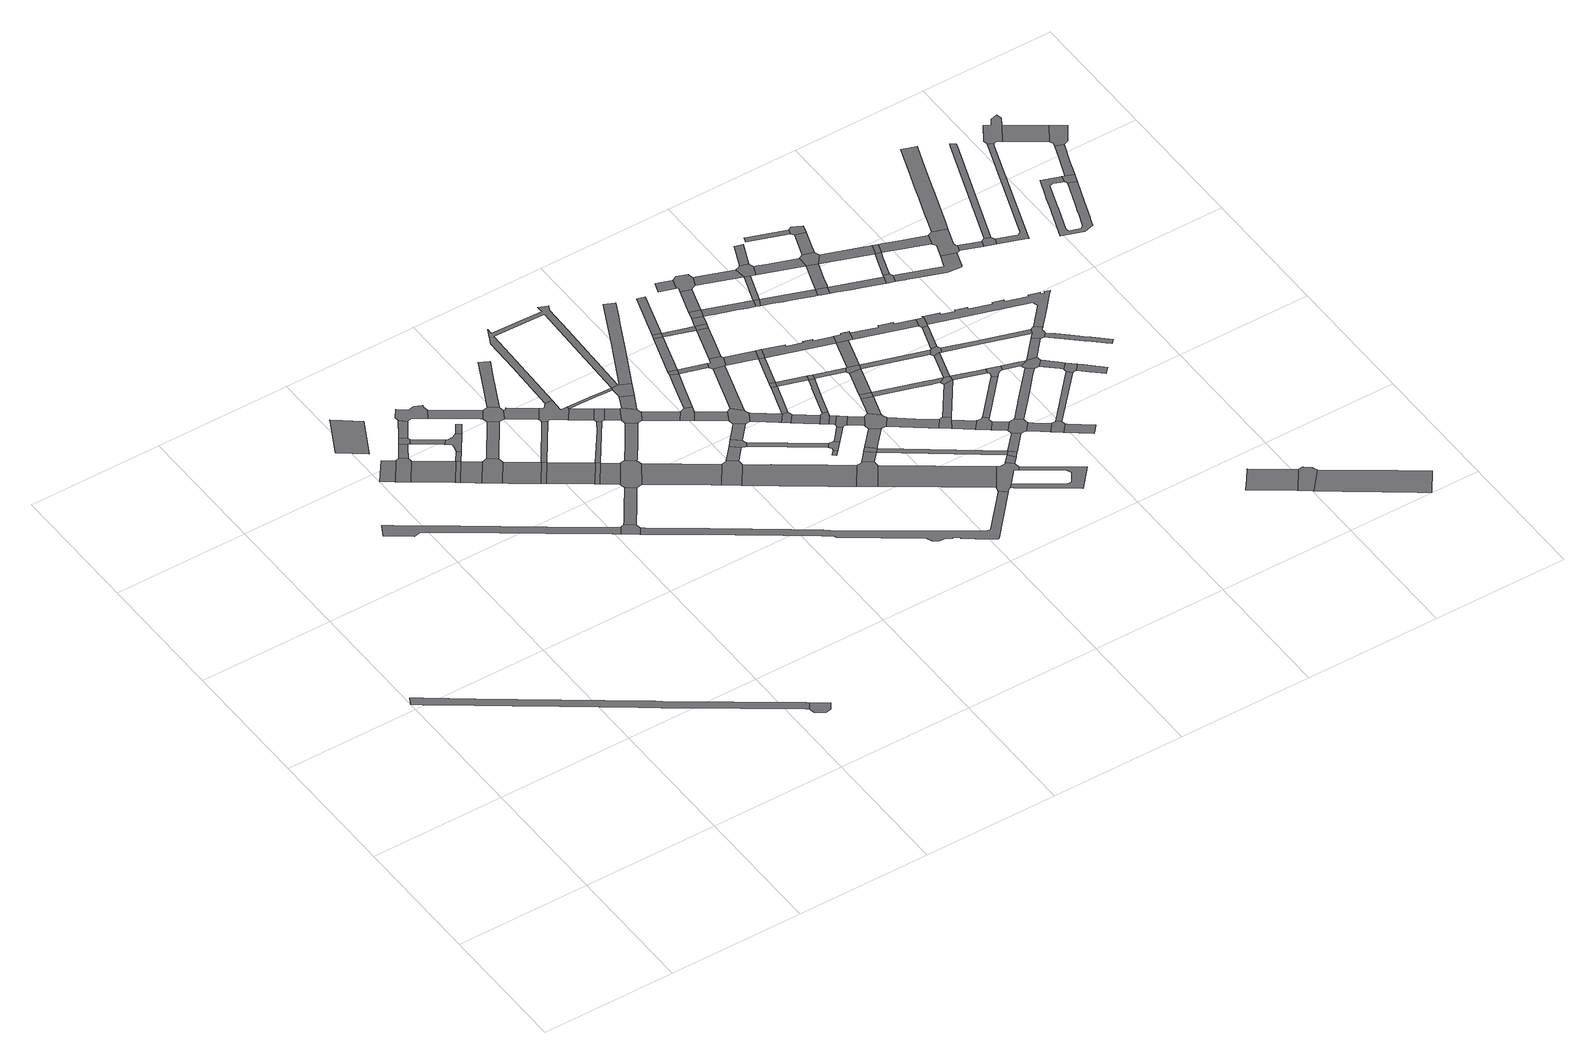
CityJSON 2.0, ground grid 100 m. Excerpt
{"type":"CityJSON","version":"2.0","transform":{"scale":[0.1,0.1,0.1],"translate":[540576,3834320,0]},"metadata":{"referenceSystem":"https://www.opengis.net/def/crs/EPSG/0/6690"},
"CityObjects":{
"road1":{"type":"Road","attributes":{"RoadStructureAttribute.sectionType":"1"},"geometry":[{"type":"MultiSurface","lod":"1","boundaries":[[[0,1,2,3,4,5,6,7,8,9,10,11,12,13,14,15,16,17,18,19,20,21,22,23,24,25,26,27]]]}]},
"road2":{"type":"Road","attributes":{"RoadStructureAttribute.sectionType":"1"},"geometry":[{"type":"MultiSurface","lod":"1","boundaries":[[[28,29,30,31]]]}]},
"road3":{"type":"Road","attributes":{"RoadStructureAttribute.sectionType":"1"},"geometry":[{"type":"MultiSurface","lod":"1","boundaries":[[[32,33,34,35,36,37,38,39,40,41,42,43,44,45,46,47,48]]]}]},
"road4":{"type":"Road","geometry":[{"type":"MultiSurface","lod":"1","boundaries":[[[49,31,30,50,51,52]]]}]},
"road5":{"type":"Road","geometry":[{"type":"MultiSurface","lod":"1","boundaries":[[[27,26,53,54,55,56,57]]]}]},
"road6":{"type":"Road","attributes":{"RoadStructureAttribute.sectionType":"1"},"geometry":[{"type":"MultiSurface","lod":"1","boundaries":[[[58,59,60,61,62,63,64]]]}]},
"road7":{"type":"Road","attributes":{"RoadStructureAttribute.sectionType":"1"},"geometry":[{"type":"MultiSurface","lod":"1","boundaries":[[[65,51,50,66,67,68]]]}]},
"road8":{"type":"Road","attributes":{"RoadStructureAttribute.sectionType":"1"},"geometry":[{"type":"MultiSurface","lod":"1","boundaries":[[[69,70,49,52,71,72]]]}]},
"road9":{"type":"Road","geometry":[{"type":"MultiSurface","lod":"1","boundaries":[[[73,69,72,74,75,76]]]}]},
"road10":{"type":"Road","geometry":[{"type":"MultiSurface","lod":"1","boundaries":[[[68,67,77,78]]]}]},
"road11":{"type":"Road","attributes":{"RoadStructureAttribute.sectionType":"1"},"geometry":[{"type":"MultiSurface","lod":"1","boundaries":[[[79,78,77,80,81,82]]]}]},
"road12":{"type":"Road","attributes":{"RoadStructureAttribute.sectionType":"1"},"geometry":[{"type":"MultiSurface","lod":"1","boundaries":[[[83,84,73,76,85,86]]]}]},
"road13":{"type":"Road","attributes":{"RoadStructureAttribute.sectionType":"1"},"geometry":[{"type":"MultiSurface","lod":"1","boundaries":[[[75,74,87,88]]]}]},
"road14":{"type":"Road","attributes":{"RoadStructureAttribute.sectionType":"1"},"geometry":[{"type":"MultiSurface","lod":"1","boundaries":[[[89,68,78,90]]]}]},
"road15":{"type":"Road","geometry":[{"type":"MultiSurface","lod":"1","boundaries":[[[91,92,93,82,81,94,95,96]]]}]},
"road16":{"type":"Road","geometry":[{"type":"MultiSurface","lod":"1","boundaries":[[[97,98,99,88,87,100,101,102,89,90,103]]]}]},
"road17":{"type":"Road","geometry":[{"type":"MultiSurface","lod":"1","boundaries":[[[104,105,106,107,108,109,110,83,86,111,112,113,114,115,116,117,118]]]}]},
"road18":{"type":"Road","attributes":{"RoadStructureAttribute.sectionType":"1"},"geometry":[{"type":"MultiSurface","lod":"1","boundaries":[[[119,95,94,120,121,122]]]}]},
"road19":{"type":"Road","geometry":[{"type":"MultiSurface","lod":"1","boundaries":[[[123,48,47,124,125,126,127]]]}]},
"road20":{"type":"Road","attributes":{"RoadStructureAttribute.sectionType":"1"},"geometry":[{"type":"MultiSurface","lod":"1","boundaries":[[[128,129,97,103]]]}]},
"road21":{"type":"Road","geometry":[{"type":"MultiSurface","lod":"1","boundaries":[[[122,121,130,131]]]}]},
"road22":{"type":"Road","attributes":{"RoadStructureAttribute.sectionType":"1"},"geometry":[{"type":"MultiSurface","lod":"1","boundaries":[[[132,91,96,133,134]]]}]},
"road23":{"type":"Road","attributes":{"RoadStructureAttribute.sectionType":"1"},"geometry":[{"type":"MultiSurface","lod":"1","boundaries":[[[135,136,114,113,137,138,139,140,141,142]]]}]},
"road24":{"type":"Road","attributes":{"RoadStructureAttribute.sectionType":"1"},"geometry":[{"type":"MultiSurface","lod":"1","boundaries":[[[143,131,130,144,145]]]}]},
"road25":{"type":"Road","attributes":{"RoadStructureAttribute.sectionType":"1"},"geometry":[{"type":"MultiSurface","lod":"1","boundaries":[[[146,147,148,149,150,151,152,123,127,153,154,155,156,157,158,159]]]}]},
"road26":{"type":"Road","geometry":[{"type":"MultiSurface","lod":"1","boundaries":[[[160,161,142,141,162,163,132,134,164,165,166,167,168]]]}]},
"road27":{"type":"Road","geometry":[{"type":"MultiSurface","lod":"1","boundaries":[[[145,144,169,170]]]}]},
"road28":{"type":"Road","attributes":{"RoadStructureAttribute.sectionType":"1"},"geometry":[{"type":"MultiSurface","lod":"1","boundaries":[[[171,122,131,172]]]}]},
"road29":{"type":"Road","attributes":{"RoadStructureAttribute.sectionType":"1"},"geometry":[{"type":"MultiSurface","lod":"1","boundaries":[[[170,169,173,174,175]]]}]},
"road30":{"type":"Road","attributes":{"RoadStructureAttribute.sectionType":"1"},"geometry":[{"type":"MultiSurface","lod":"1","boundaries":[[[176,177,166,165,178,179]]]}]},
"road31":{"type":"Road","geometry":[{"type":"MultiSurface","lod":"1","boundaries":[[[180,181,175,174,182,146,159,183,184,185,186]]]}]},
"road32":{"type":"Road","attributes":{"RoadStructureAttribute.sectionType":"1"},"geometry":[{"type":"MultiSurface","lod":"1","boundaries":[[[187,188,160,168,189,190,191,192]]]}]},
"road33":{"type":"Road","attributes":{"RoadStructureAttribute.sectionType":"1"},"geometry":[{"type":"MultiSurface","lod":"1","boundaries":[[[193,194,145,170,195]]]}]},
"road34":{"type":"Road","geometry":[{"type":"MultiSurface","lod":"1","boundaries":[[[196,197,198,179,178,199,171,172,200,201,202,203,204,205,206,207]]]}]},
"road35":{"type":"Road","attributes":{"RoadStructureAttribute.sectionType":"1"},"geometry":[{"type":"MultiSurface","lod":"1","boundaries":[[[185,184,208,209,210,211,212]]]}]},
"road36":{"type":"Road","attributes":{"RoadStructureAttribute.sectionType":"1"},"geometry":[{"type":"MultiSurface","lod":"1","boundaries":[[[203,202,213,214,215,216]]]}]},
"road37":{"type":"Road","attributes":{"RoadStructureAttribute.sectionType":"1"},"geometry":[{"type":"MultiSurface","lod":"1","boundaries":[[[217,218,219,180,186,220,221,222]]]}]},
"road38":{"type":"Road","geometry":[{"type":"MultiSurface","lod":"1","boundaries":[[[223,216,215,224,193,195,225,226,227]]]}]},
"road39":{"type":"Road","attributes":{"RoadStructureAttribute.sectionType":"1"},"geometry":[{"type":"MultiSurface","lod":"1","boundaries":[[[227,226,228,229]]]}]},
"road40":{"type":"Road","attributes":{"RoadStructureAttribute.sectionType":"1"},"geometry":[{"type":"MultiSurface","lod":"1","boundaries":[[[230,231,232,204,203,233,234,235,236,237]]]}]},
"road41":{"type":"Road","geometry":[{"type":"MultiSurface","lod":"1","boundaries":[[[238,239,212,211,240,241,242]]]}]},
"road42":{"type":"Road","geometry":[{"type":"MultiSurface","lod":"1","boundaries":[[[243,244,229,228,245,217,222,246,247,248,249]]]}]},
"road43":{"type":"Road","attributes":{"RoadStructureAttribute.sectionType":"1"},"geometry":[{"type":"MultiSurface","lod":"1","boundaries":[[[250,251,252,253,254,255,256,257,258,259,125,124,260,261,262,263,264,265,266,267,268,269,270,271,272,273,274,275,276,277,278,279,280,281,282]]]}]},
"road44":{"type":"Road","attributes":{"RoadStructureAttribute.sectionType":"1"},"geometry":[{"type":"MultiSurface","lod":"1","boundaries":[[[283,243,249,284,285,286]]]}]},
"road45":{"type":"Road","attributes":{"RoadStructureAttribute.sectionType":"1"},"geometry":[{"type":"MultiSurface","lod":"1","boundaries":[[[287,288,289,290,291,292,293,196,207,294,295,296,297,298,299,237,300,301,302,303,304,305]]]}]},
"road46":{"type":"Road","attributes":{"RoadStructureAttribute.sectionType":"1"},"geometry":[{"type":"MultiSurface","lod":"1","boundaries":[[[306,307,248,247,308,309,310]]]}]},
"road47":{"type":"Road","attributes":{"RoadStructureAttribute.sectionType":"1"},"geometry":[{"type":"MultiSurface","lod":"1","boundaries":[[[311,312,313,238,242,314,315]]]}]},
"road48":{"type":"Road","geometry":[{"type":"MultiSurface","lod":"1","boundaries":[[[300,237,236,316,283,286,317,318,319]]]}]},
"road49":{"type":"Road","geometry":[{"type":"MultiSurface","lod":"1","boundaries":[[[320,311,315,321,322,323,324,325]]]}]},
"road50":{"type":"Road","geometry":[{"type":"MultiSurface","lod":"1","boundaries":[[[326,327,310,309,328,329,330,331]]]}]},
"road51":{"type":"Road","attributes":{"RoadStructureAttribute.sectionType":"1"},"geometry":[{"type":"MultiSurface","lod":"1","boundaries":[[[332,333,334,335,336,337,241,240,338,339,340,341,342,343,344,345]]]}]},
"road52":{"type":"Road","attributes":{"RoadStructureAttribute.sectionType":"1"},"geometry":[{"type":"MultiSurface","lod":"1","boundaries":[[[346,347,320,325,348,349]]]}]},
"road53":{"type":"Road","attributes":{"RoadStructureAttribute.sectionType":"1"},"geometry":[{"type":"MultiSurface","lod":"1","boundaries":[[[350,330,329,351,352,353,354,355,356]]]}]},
"road54":{"type":"Road","attributes":{"RoadStructureAttribute.sectionType":"1"},"geometry":[{"type":"MultiSurface","lod":"1","boundaries":[[[357,358,359,326,331,360,361]]]}]},
"road55":{"type":"Road","attributes":{"RoadStructureAttribute.sectionType":"1"},"geometry":[{"type":"MultiSurface","lod":"1","boundaries":[[[323,322,362,363]]]}]},
"road56":{"type":"Road","geometry":[{"type":"MultiSurface","lod":"1","boundaries":[[[364,356,355,365,346,349,366,367,368,369,370,371]]]}]},
"road57":{"type":"Road","attributes":{"RoadStructureAttribute.sectionType":"1"},"geometry":[{"type":"MultiSurface","lod":"1","boundaries":[[[372,373,374,375,319,318,376,377,378,379,380]]]}]},
"road58":{"type":"Road","geometry":[{"type":"MultiSurface","lod":"1","boundaries":[[[381,357,361,382]]]}]},
"road59":{"type":"Road","geometry":[{"type":"MultiSurface","lod":"1","boundaries":[[[383,384,385,345,344,386,387,388,389,390]]]}]},
"road60":{"type":"Road","attributes":{"RoadStructureAttribute.sectionType":"1"},"geometry":[{"type":"MultiSurface","lod":"1","boundaries":[[[391,369,368,392,393,394,395]]]}]},
"road61":{"type":"Road","geometry":[{"type":"MultiSurface","lod":"1","boundaries":[[[396,397,398,399]]]}]},
"road62":{"type":"Road","attributes":{"RoadStructureAttribute.sectionType":"1"},"geometry":[{"type":"MultiSurface","lod":"1","boundaries":[[[400,401,402,381,382,403]]]}]},
"road63":{"type":"Road","attributes":{"RoadStructureAttribute.sectionType":"1"},"geometry":[{"type":"MultiSurface","lod":"1","boundaries":[[[382,361,404,405]]]}]},
"road64":{"type":"Road","attributes":{"RoadStructureAttribute.sectionType":"1"},"geometry":[{"type":"MultiSurface","lod":"1","boundaries":[[[406,364,371,407]]]}]},
"road65":{"type":"Road","geometry":[{"type":"MultiSurface","lod":"1","boundaries":[[[408,363,362,409,410,411,396,399,412,413]]]}]},
"road66":{"type":"Road","geometry":[{"type":"MultiSurface","lod":"1","boundaries":[[[414,395,394,415,416,417]]]}]},
"road67":{"type":"Road","attributes":{"RoadStructureAttribute.sectionType":"1"},"geometry":[{"type":"MultiSurface","lod":"1","boundaries":[[[418,419,383,390,420]]]}]},
"road68":{"type":"Road","geometry":[{"type":"MultiSurface","lod":"1","boundaries":[[[421,400,403,422]]]}]},
"road69":{"type":"Road","attributes":{"RoadStructureAttribute.sectionType":"1"},"geometry":[{"type":"MultiSurface","lod":"1","boundaries":[[[416,415,423,424,425]]]}]},
"road70":{"type":"Road","attributes":{"RoadStructureAttribute.sectionType":"1"},"geometry":[{"type":"MultiSurface","lod":"1","boundaries":[[[426,427,413,412,428]]]}]},
"road71":{"type":"Road","attributes":{"RoadStructureAttribute.sectionType":"1"},"geometry":[{"type":"MultiSurface","lod":"1","boundaries":[[[429,430,431,414,417,432,433,434]]]}]},
"road72":{"type":"Road","geometry":[{"type":"MultiSurface","lod":"1","boundaries":[[[435,436,437,438,405,404,439,440,406,407,441,442,443]]]}]},
"road73":{"type":"Road","geometry":[{"type":"MultiSurface","lod":"1","boundaries":[[[444,418,420,445]]]}]},
"road74":{"type":"Road","geometry":[{"type":"MultiSurface","lod":"1","boundaries":[[[446,425,424,447,448,449]]]}]},
"road75":{"type":"Road","attributes":{"RoadStructureAttribute.sectionType":"1"},"geometry":[{"type":"MultiSurface","lod":"1","boundaries":[[[450,451,421,422,452,453]]]}]},
"road76":{"type":"Road","attributes":{"RoadStructureAttribute.sectionType":"1"},"geometry":[{"type":"MultiSurface","lod":"1","boundaries":[[[448,447,454,455]]]}]},
"road77":{"type":"Road","attributes":{"RoadStructureAttribute.sectionType":"1"},"geometry":[{"type":"MultiSurface","lod":"1","boundaries":[[[422,403,456,457]]]}]},
"road78":{"type":"Road","geometry":[{"type":"MultiSurface","lod":"1","boundaries":[[[458,459,429,434,460]]]}]},
"road79":{"type":"Road","attributes":{"RoadStructureAttribute.sectionType":"1"},"geometry":[{"type":"MultiSurface","lod":"1","boundaries":[[[461,462,463,388,387,464,465,466]]]}]},
"road80":{"type":"Road","geometry":[{"type":"MultiSurface","lod":"1","boundaries":[[[467,468,455,454,469,426,428,470,471,472,473]]]}]},
"road81":{"type":"Road","attributes":{"RoadStructureAttribute.sectionType":"1"},"geometry":[{"type":"MultiSurface","lod":"1","boundaries":[[[474,475,444,445,476,477]]]}]},
"road82":{"type":"Road","attributes":{"RoadStructureAttribute.sectionType":"1"},"geometry":[{"type":"MultiSurface","lod":"1","boundaries":[[[456,435,443,478,479]]]}]},
"road83":{"type":"Road","attributes":{"RoadStructureAttribute.sectionType":"1"},"geometry":[{"type":"MultiSurface","lod":"1","boundaries":[[[442,441,480,481,482]]]}]},
"road84":{"type":"Road","attributes":{"RoadStructureAttribute.sectionType":"1"},"geometry":[{"type":"MultiSurface","lod":"1","boundaries":[[[473,472,483,484,485]]]}]},
"road85":{"type":"Road","attributes":{"RoadStructureAttribute.sectionType":"1"},"geometry":[{"type":"MultiSurface","lod":"1","boundaries":[[[481,486,458,460,487]]]}]},
"road86":{"type":"Road","attributes":{"RoadStructureAttribute.sectionType":"1"},"geometry":[{"type":"MultiSurface","lod":"1","boundaries":[[[460,434,488,489]]]}]},
"road87":{"type":"Road","attributes":{"RoadStructureAttribute.sectionType":"1"},"geometry":[{"type":"MultiSurface","lod":"1","boundaries":[[[488,490,491,492,446,449,493,494,495]]]}]},
"road88":{"type":"Road","geometry":[{"type":"MultiSurface","lod":"1","boundaries":[[[457,456,479,496]]]}]},
"road89":{"type":"Road","attributes":{"RoadStructureAttribute.sectionType":"1"},"geometry":[{"type":"MultiSurface","lod":"1","boundaries":[[[497,457,496,498]]]}]},
"road90":{"type":"Road","geometry":[{"type":"MultiSurface","lod":"1","boundaries":[[[499,485,484,474,477,500,501,502,503,504,505]]]}]},
"road91":{"type":"Road","geometry":[{"type":"MultiSurface","lod":"1","boundaries":[[[482,481,487,506]]]}]},
"road92":{"type":"Road","geometry":[{"type":"MultiSurface","lod":"1","boundaries":[[[507,497,498,508]]]}]},
"road93":{"type":"Road","geometry":[{"type":"MultiSurface","lod":"1","boundaries":[[[509,489,488,495,510]]]}]},
"road94":{"type":"Road","attributes":{"RoadStructureAttribute.sectionType":"1"},"geometry":[{"type":"MultiSurface","lod":"1","boundaries":[[[445,420,511,512]]]}]},
"road95":{"type":"Road","attributes":{"RoadStructureAttribute.sectionType":"1"},"geometry":[{"type":"MultiSurface","lod":"1","boundaries":[[[513,499,505,514]]]}]},
"road96":{"type":"Road","attributes":{"RoadStructureAttribute.sectionType":"1"},"geometry":[{"type":"MultiSurface","lod":"1","boundaries":[[[515,507,508,516]]]}]},
"road97":{"type":"Road","attributes":{"RoadStructureAttribute.sectionType":"1"},"geometry":[{"type":"MultiSurface","lod":"1","boundaries":[[[517,518,519,520,521]]]}]},
"road98":{"type":"Road","geometry":[{"type":"MultiSurface","lod":"1","boundaries":[[[522,523,466,465,282,281,524,525,526,527,528,529,530,531]]]}]},
"road99":{"type":"Road","attributes":{"RoadStructureAttribute.sectionType":"1"},"geometry":[{"type":"MultiSurface","lod":"1","boundaries":[[[532,502,501,533,534,535,536,537]]]}]},
"road100":{"type":"Road","geometry":[{"type":"MultiSurface","lod":"1","boundaries":[[[538,513,514,539]]]}]},
"road101":{"type":"Road","attributes":{"RoadStructureAttribute.sectionType":"1"},"geometry":[{"type":"MultiSurface","lod":"1","boundaries":[[[510,495,540,541,542]]]}]},
"road102":{"type":"Road","attributes":{"RoadStructureAttribute.sectionType":"1"},"geometry":[{"type":"MultiSurface","lod":"1","boundaries":[[[508,498,543,544,545,546,547,548]]]}]},
"road103":{"type":"Road","geometry":[{"type":"MultiSurface","lod":"1","boundaries":[[[549,550,521,520,551,552,515,516,553,554,555,556,557,558,559]]]}]},
"road104":{"type":"Road","attributes":{"RoadStructureAttribute.sectionType":"1"},"geometry":[{"type":"MultiSurface","lod":"1","boundaries":[[[560,538,539,561]]]}]},
"road105":{"type":"Road","attributes":{"RoadStructureAttribute.sectionType":"1"},"geometry":[{"type":"MultiSurface","lod":"1","boundaries":[[[562,563,564,565,566,567,568,569,570,506,487,571,572,573]]]}]},
"road106":{"type":"Road","geometry":[{"type":"MultiSurface","lod":"1","boundaries":[[[574,575,537,536,576,577,578,579,580]]]}]},
"road107":{"type":"Road","geometry":[{"type":"MultiSurface","lod":"1","boundaries":[[[511,581,531,530,582]]]}]},
"road108":{"type":"Road","geometry":[{"type":"MultiSurface","lod":"1","boundaries":[[[542,541,583,560,561,584,585]]]}]},
"road109":{"type":"Road","attributes":{"RoadStructureAttribute.sectionType":"1"},"geometry":[{"type":"MultiSurface","lod":"1","boundaries":[[[586,587,588,589,529,528,590,591,592,593,526,525]]]}]},
"road110":{"type":"Road","geometry":[{"type":"MultiSurface","lod":"1","boundaries":[[[512,511,582,594,595]]]}]},
"road111":{"type":"Road","attributes":{"RoadStructureAttribute.sectionType":"1"},"geometry":[{"type":"MultiSurface","lod":"1","boundaries":[[[596,578,577,597,598]]]}]},
"road112":{"type":"Road","geometry":[{"type":"MultiSurface","lod":"1","boundaries":[[[548,547,599,600]]]}]},
"road113":{"type":"Road","attributes":{"RoadStructureAttribute.sectionType":"1"},"geometry":[{"type":"MultiSurface","lod":"1","boundaries":[[[572,585,584,601]]]}]},
"road114":{"type":"Road","attributes":{"RoadStructureAttribute.sectionType":"1"},"geometry":[{"type":"MultiSurface","lod":"1","boundaries":[[[602,603,539,514,604,605,606,607,608]]]}]},
"road115":{"type":"Road","attributes":{"RoadStructureAttribute.sectionType":"1"},"geometry":[{"type":"MultiSurface","lod":"1","boundaries":[[[556,555,609,610]]]}]},
"road116":{"type":"Road","geometry":[{"type":"MultiSurface","lod":"1","boundaries":[[[611,612,613,598,597,614,615,616,617]]]}]},
"road117":{"type":"Road","attributes":{"RoadStructureAttribute.sectionType":"1"},"geometry":[{"type":"MultiSurface","lod":"1","boundaries":[[[618,512,595,619,620]]]}]},
"road118":{"type":"Road","attributes":{"RoadStructureAttribute.sectionType":"1"},"geometry":[{"type":"MultiSurface","lod":"1","boundaries":[[[609,548,600,621]]]}]},
"road119":{"type":"Road","attributes":{"RoadStructureAttribute.sectionType":"1"},"geometry":[{"type":"MultiSurface","lod":"1","boundaries":[[[622,623,624,574,580]]]}]},
"road120":{"type":"Road","geometry":[{"type":"MultiSurface","lod":"1","boundaries":[[[625,626,627,628,629,630,631,573,572,601,632,633,634]]]}]},
"road121":{"type":"Road","attributes":{"RoadStructureAttribute.sectionType":"1"},"geometry":[{"type":"MultiSurface","lod":"1","boundaries":[[[615,614,635,636]]]}]},
"road122":{"type":"Road","attributes":{"RoadStructureAttribute.sectionType":"1"},"geometry":[{"type":"MultiSurface","lod":"1","boundaries":[[[584,561,637,638]]]}]},
"road123":{"type":"Road","attributes":{"RoadStructureAttribute.sectionType":"1"},"geometry":[{"type":"MultiSurface","lod":"1","boundaries":[[[600,599,639,640,641,642,643,644,645,646]]]}]},
"road124":{"type":"Road","geometry":[{"type":"MultiSurface","lod":"1","boundaries":[[[647,648,636,635,649,650,618,620,651,652,653,654,655,656,657]]]}]},
"road125":{"type":"Road","geometry":[{"type":"MultiSurface","lod":"1","boundaries":[[[658,659,610,609,621,660,661,662,663]]]}]},
"road126":{"type":"Road","geometry":[{"type":"MultiSurface","lod":"1","boundaries":[[[608,607,624,623,664]]]}]},
"road127":{"type":"Road","attributes":{"RoadStructureAttribute.sectionType":"1"},"geometry":[{"type":"MultiSurface","lod":"1","boundaries":[[[665,666,653,652,667,668,669,670]]]}]},
"road128":{"type":"Road","attributes":{"RoadStructureAttribute.sectionType":"1"},"geometry":[{"type":"MultiSurface","lod":"1","boundaries":[[[671,611,617,672]]]}]},
"road129":{"type":"Road","attributes":{"RoadStructureAttribute.sectionType":"1"},"geometry":[{"type":"MultiSurface","lod":"1","boundaries":[[[673,658,663,674]]]}]},
"road130":{"type":"Road","attributes":{"RoadStructureAttribute.sectionType":"1"},"geometry":[{"type":"MultiSurface","lod":"1","boundaries":[[[675,676,608,664]]]}]},
"road131":{"type":"Road","attributes":{"RoadStructureAttribute.sectionType":"1"},"geometry":[{"type":"MultiSurface","lod":"1","boundaries":[[[677,678,679,680,681,682,634,633,683,684]]]}]},
"road132":{"type":"Road","geometry":[{"type":"MultiSurface","lod":"1","boundaries":[[[685,670,669,686,687,688,689,690]]]}]},
"road133":{"type":"Road","attributes":{"RoadStructureAttribute.sectionType":"1"},"geometry":[{"type":"MultiSurface","lod":"1","boundaries":[[[691,692,693,661,660,694,695]]]}]},
"road134":{"type":"Road","geometry":[{"type":"MultiSurface","lod":"1","boundaries":[[[646,645,696,697,698,699]]]}]},
"road135":{"type":"Road","attributes":{"RoadStructureAttribute.sectionType":"1"},"geometry":[{"type":"MultiSurface","lod":"1","boundaries":[[[700,701,664,623,702,703,704]]]}]},
"road136":{"type":"Road","geometry":[{"type":"MultiSurface","lod":"1","boundaries":[[[705,706,638,637,707,676,675,708,709,710,711,712]]]}]},
"road137":{"type":"Road","geometry":[{"type":"MultiSurface","lod":"1","boundaries":[[[713,714,715,716,717,689,688]]]}]},
"road138":{"type":"Road","attributes":{"RoadStructureAttribute.sectionType":"1"},"geometry":[{"type":"MultiSurface","lod":"1","boundaries":[[[694,718,719,646,699,720,721,722]]]}]},
"road139":{"type":"Road","attributes":{"RoadStructureAttribute.sectionType":"1"},"geometry":[{"type":"MultiSurface","lod":"1","boundaries":[[[723,724,725,647,657,726,727,728,729,730]]]}]},
"road140":{"type":"Road","attributes":{"RoadStructureAttribute.sectionType":"1"},"geometry":[{"type":"MultiSurface","lod":"1","boundaries":[[[731,705,712,732]]]}]},
"road141":{"type":"Road","geometry":[{"type":"MultiSurface","lod":"1","boundaries":[[[704,703,733,734,671,672,735,736,737,738]]]}]},
"road142":{"type":"Road","attributes":{"RoadStructureAttribute.sectionType":"1"},"geometry":[{"type":"MultiSurface","lod":"1","boundaries":[[[739,740,741,742]]]}]},
"road143":{"type":"Road","geometry":[{"type":"MultiSurface","lod":"1","boundaries":[[[743,744,745,684,683,746,747,731,732,748,749,750]]]}]},
"road144":{"type":"Road","attributes":{"RoadStructureAttribute.sectionType":"1"},"geometry":[{"type":"MultiSurface","lod":"1","boundaries":[[[699,698,751,752,753,754,755,756]]]}]},
"road145":{"type":"Road","geometry":[{"type":"MultiSurface","lod":"1","boundaries":[[[757,758,695,694,722,759,760,761,762]]]}]},
"road146":{"type":"Road","attributes":{"RoadStructureAttribute.sectionType":"1"},"geometry":[{"type":"MultiSurface","lod":"1","boundaries":[[[763,685,690,764]]]}]},
"road147":{"type":"Road","attributes":{"RoadStructureAttribute.sectionType":"1"},"geometry":[{"type":"MultiSurface","lod":"1","boundaries":[[[765,766,738,737,767,768,769]]]}]},
"road148":{"type":"Road","attributes":{"RoadStructureAttribute.sectionType":"1"},"geometry":[{"type":"MultiSurface","lod":"1","boundaries":[[[770,757,762,771,772]]]}]},
"road149":{"type":"Road","attributes":{"RoadStructureAttribute.sectionType":"1"},"geometry":[{"type":"MultiSurface","lod":"1","boundaries":[[[773,709,708,774,775,776]]]}]},
"road150":{"type":"Road","geometry":[{"type":"MultiSurface","lod":"1","boundaries":[[[769,768,777,723,730,778,779,780,781,782,783,784]]]}]},
"road151":{"type":"Road","geometry":[{"type":"MultiSurface","lod":"1","boundaries":[[[785,742,741,770,772,786]]]}]},
"road152":{"type":"Road","attributes":{"RoadStructureAttribute.sectionType":"1"},"geometry":[{"type":"MultiSurface","lod":"1","boundaries":[[[787,788,789,759,722,790,791]]]}]},
"road153":{"type":"Road","geometry":[{"type":"MultiSurface","lod":"1","boundaries":[[[792,756,755,793,794,795,796]]]}]},
"road154":{"type":"Road","attributes":{"RoadStructureAttribute.sectionType":"1"},"geometry":[{"type":"MultiSurface","lod":"1","boundaries":[[[797,781,780,798,799,800]]]}]},
"road155":{"type":"Road","attributes":{"RoadStructureAttribute.sectionType":"1"},"geometry":[{"type":"MultiSurface","lod":"1","boundaries":[[[790,801,792,796,802,803,804]]]}]},
"road156":{"type":"Road","attributes":{"RoadStructureAttribute.sectionType":"1"},"geometry":[{"type":"MultiSurface","lod":"1","boundaries":[[[805,769,784,806]]]}]},
"road157":{"type":"Road","geometry":[{"type":"MultiSurface","lod":"1","boundaries":[[[800,799,763,764,807,808]]]}]},
"road158":{"type":"Road","attributes":{"RoadStructureAttribute.sectionType":"1"},"geometry":[{"type":"MultiSurface","lod":"1","boundaries":[[[809,810,811,812,813,814]]]}]},
"road159":{"type":"Road","geometry":[{"type":"MultiSurface","lod":"1","boundaries":[[[791,790,804,815]]]}]},
"road160":{"type":"Road","attributes":{"RoadStructureAttribute.sectionType":"1"},"geometry":[{"type":"MultiSurface","lod":"1","boundaries":[[[816,817,818,819,820,821,822,823,824,825,826,827,828,829,830,831,832,833,834,835,836,837,838,839,840,841,842,843,844,750,749,845,846,847,848,849,850]]]}]},
"road161":{"type":"Road","geometry":[{"type":"MultiSurface","lod":"1","boundaries":[[[851,852,853,854,855,856,857,808,807]]]}]},
"road162":{"type":"Road","geometry":[{"type":"MultiSurface","lod":"1","boundaries":[[[849,858,859,776,775,805,806,860,861,862,863,864,865,850]]]}]},
"road163":{"type":"Road","attributes":{"RoadStructureAttribute.sectionType":"1"},"geometry":[{"type":"MultiSurface","lod":"1","boundaries":[[[866,867,795,794,868,869,870,871,872,873,874,875,876,877]]]}]},
"road164":{"type":"Road","geometry":[{"type":"MultiSurface","lod":"1","boundaries":[[[878,879,814,813,880,881,882,883]]]}]},
"road165":{"type":"Road","attributes":{"RoadStructureAttribute.sectionType":"1"},"geometry":[{"type":"MultiSurface","lod":"1","boundaries":[[[884,885,886,815,804,887,888,889]]]}]},
"road166":{"type":"Road","attributes":{"RoadStructureAttribute.sectionType":"1"},"geometry":[{"type":"MultiSurface","lod":"1","boundaries":[[[890,891,892,893,894,895,896,897,898,899,900,901,902,863,862]]]}]},
"road167":{"type":"Road","geometry":[{"type":"MultiSurface","lod":"1","boundaries":[[[903,904,905,889,888,906,877,876,907,908,909,910,911,912,913,914,915]]]}]},
"road168":{"type":"Road","attributes":{"RoadStructureAttribute.sectionType":"1"},"geometry":[{"type":"MultiSurface","lod":"1","boundaries":[[[916,917,918,919,881,880,920,921,922,923,924,925,926,927]]]}]},
"road169":{"type":"Road","attributes":{"RoadStructureAttribute.sectionType":"1"},"geometry":[{"type":"MultiSurface","lod":"1","boundaries":[[[910,909,928,929]]]}]},
"road170":{"type":"Road","geometry":[{"type":"MultiSurface","lod":"1","boundaries":[[[930,929,928,931,932,933]]]}]},
"road171":{"type":"Road","attributes":{"RoadStructureAttribute.sectionType":"1"},"geometry":[{"type":"MultiSurface","lod":"1","boundaries":[[[934,935,936,937,938,939,940,903,915,941,942,943,944,945,946]]]}]},
"road172":{"type":"Road","attributes":{"RoadStructureAttribute.sectionType":"1"},"geometry":[{"type":"MultiSurface","lod":"1","boundaries":[[[947,948,930,933,949,950]]]}]},
"road173":{"type":"Road","attributes":{"RoadStructureAttribute.sectionType":"1"},"geometry":[{"type":"MultiSurface","lod":"1","boundaries":[[[951,952,953,954,932,931,955,956,957,958,959,960]]]}]},
"road174":{"type":"Road","attributes":{"RoadStructureAttribute.sectionType":"1"},"geometry":[{"type":"MultiSurface","lod":"1","boundaries":[[[961,962,963,964,965,966,967,968,969,970,971,972,973,974,975,976,977,978,979,980,981,982,983,984,985,986,987,988,989]]]}]},
"road175":{"type":"Road","geometry":[{"type":"MultiSurface","lod":"1","boundaries":[[[990,989,988,974,973,991,992]]]}]},
"road176":{"type":"Road","geometry":[{"type":"MultiSurface","lod":"1","boundaries":[[[993,994,995,996,997,998,999,951,960,1000,1001,1002,1003]]]}]},
"road177":{"type":"Road","attributes":{"RoadStructureAttribute.sectionType":"1"},"geometry":[{"type":"MultiSurface","lod":"1","boundaries":[[[1004,1005,1006,992,991,1007,1008,1009]]]}]},
"road178":{"type":"Road","attributes":{"RoadStructureAttribute.sectionType":"1"},"geometry":[{"type":"MultiSurface","lod":"1","boundaries":[[[1010,1011,1003,1002,1012,1013,1014]]]}]},
"road179":{"type":"Road","geometry":[{"type":"MultiSurface","lod":"1","boundaries":[[[1014,1013,1015,1016,1004,1009,1017,1018]]]}]}
},
"vertices":[
[2150,633,0],[2141,639,0],[1379,1167,0],[1369,1174,0],[1339,1195,0],[1255,1254,0],[1069,1384,0],[836,1546,0],[600,1711,0],[379,1866,0],[99,2062,0],[51,2095,0],[29,2110,0],[2,2056,0],[27,2038,0],[66,2010,0],[344,1816,0],[544,1674,0],[622,1620,0],[799,1496,0],[1218,1203,0],[1230,1194,0],[1342,1118,0],[1413,1069,0],[1415,1067,0],[2115,583,0],[2131,572,0],[2165,622,0],
[1123,4073,0],[1006,3915,0],[1089,3858,0],[1200,4019,0],
[2065,2681,0],[2028,2707,0],[1672,2952,0],[1422,3125,0],[1206,3275,0],[1006,3413,0],[848,3522,0],[785,3565,0],[739,3475,0],[909,3359,0],[960,3370,0],[971,3362,0],[1388,3075,0],[1637,2902,0],[1992,2657,0],[2034,2628,0],[2069,2678,0],
[1230,4027,0],[1173,3800,0],[1284,3961,0],[1281,3993,0],
[2134,558,0],[2141,529,0],[2206,484,0],[2247,493,0],[2281,543,0],
[1060,4579,0],[1054,4567,0],[1053,4564,0],[926,4315,0],[919,4302,0],[1095,4168,0],[1239,4446,0],
[1488,3819,0],[1192,3787,0],[1410,3634,0],[1523,3795,0],
[1303,4136,0],[1258,4068,0],[1339,4081,0],[1353,4103,0],
[1336,4185,0],[1368,4102,0],[1391,4137,0],[1386,4151,0],
[1438,3615,0],[1551,3776,0],
[1657,3703,0],[1520,3557,0],[1551,3535,0],[1664,3698,0],
[1429,4325,0],[1347,4201,0],[1396,4166,0],[1476,4286,0],
[1555,3970,0],[1579,4004,0],
[1578,3874,0],[1603,3852,0],
[1705,3705,0],[1704,3705,0],[1701,3704,0],[1662,3458,0],[1776,3621,0],[1769,3660,0],
[1669,4015,0],[1637,3997,0],[1602,3994,0],[1590,3944,0],[1594,3936,0],[1593,3922,0],[1702,3992,0],
[1574,4377,0],[1544,4371,0],[1538,4375,0],[1485,4411,0],[1471,4421,0],[1425,4356,0],[1427,4339,0],[1490,4290,0],[1512,4296,0],[1598,4237,0],[1639,4304,0],[1637,4323,0],[1635,4342,0],[1641,4355,0],[1586,4380,0],
[1976,3480,0],[1698,3432,0],[1868,3315,0],[1981,3477,0],
[2099,2688,0],[2139,2555,0],[2173,2605,0],[2171,2618,0],[2166,2645,0],
[1751,4063,0],[1719,4086,0],
[1898,3294,0],[2010,3456,0],
[1902,3990,0],[1967,3947,0],[1968,3949,0],
[1937,4098,0],[1810,4187,0],[1735,4143,0],[1795,4101,0],[1886,4038,0],[1893,4033,0],[1894,4032,0],[1939,4099,0],
[2264,3282,0],[2157,3115,0],[2270,3277,0],
[2300,2978,0],[2294,2969,0],[2198,2829,0],[2188,2815,0],[2184,2809,0],[2170,2789,0],[2119,2715,0],[2184,2670,0],[2249,2763,0],[2254,2770,0],[2281,2810,0],[2350,2909,0],[2359,2923,0],[2365,2932,0],
[1977,4104,0],[1969,4103,0],[1899,4005,0],[1901,3991,0],[1979,3950,0],[2009,3952,0],[2049,4023,0],[2046,4049,0],[2045,4062,0],
[2184,3097,0],[2296,3259,0],
[2196,3793,0],[2231,3776,0],
[2234,3062,0],[2294,3020,0],[2403,3185,0],
[2074,4034,0],[2060,4016,0],[2193,3824,0],[2253,3912,0],
[2445,3191,0],[2422,3188,0],[2295,3014,0],[2403,2940,0],[2408,2941,0],[2517,3106,0],[2507,3142,0],
[2166,4491,0],[2054,4260,0],[2046,4065,0],[2178,4335,0],[2215,4411,0],[2237,4456,0],
[2493,3593,0],[2446,3518,0],[2521,3576,0],
[2315,3927,0],[2299,3909,0],[2283,3891,0],[2199,3810,0],[2244,3781,0],[2257,3781,0],[2353,3714,0],[2411,3798,0],[2412,3818,0],[2364,3820,0],[2365,3873,0],[2367,3925,0],
[2441,2919,0],[2785,2680,0],[2797,2672,0],[2836,2645,0],[2948,2807,0],
[2425,3665,0],[2481,3625,0],[2488,3621,0],[2546,3707,0],
[2643,3479,0],[2535,3323,0],[2448,3196,0],[2514,3151,0],[2613,3293,0],[2710,3435,0],
[2556,3699,0],[2493,3611,0],[2538,3584,0],[2544,3582,0],[2602,3668,0],
[2637,3518,0],[2688,3610,0],
[2693,3808,0],[2618,3811,0],[2468,3816,0],[2506,3795,0],[2620,3792,0],[2679,3790,0],[2751,3788,0],[2754,3806,0],
[2992,2819,0],[2986,2813,0],[2946,2569,0],[3057,2731,0],[3056,2772,0],
[2705,3613,0],[2704,3613,0],[2641,3491,0],[2746,3440,0],[2747,3441,0],[2786,3508,0],[2778,3547,0],
[4295,1583,0],[4060,1318,0],[4032,1319,0],[3184,1899,0],[3152,1925,0],[2978,2046,0],[2770,2192,0],[2542,2349,0],[2363,2473,0],[2195,2590,0],[2160,2540,0],[2384,2386,0],[2652,2201,0],[2909,2023,0],[3115,1879,0],[3153,1853,0],[3180,1833,0],[3183,1815,0],[3666,1483,0],[3685,1442,0],[3722,1416,0],[3770,1412,0],[3806,1386,0],[3812,1395,0],[3856,1366,0],[3850,1356,0],[3930,1301,0],[3990,1259,0],[4042,1222,0],[4054,1214,0],[4061,1222,0],[4353,1550,0],[4304,1593,0],
[2750,3708,0],[2821,3634,0],[2824,3641,0],[2836,3666,0],
[2780,4671,0],[2780,4656,0],[2773,4656,0],[2388,4670,0],[2392,4717,0],[2333,4589,0],[2326,4331,0],[2378,4308,0],[2388,4640,0],[2759,4627,0],[2780,4626,0],[2772,4380,0],[2756,3884,0],[2804,3806,0],[2808,3947,0],[2821,4418,0],[2828,4644,0],[2847,4677,0],[2780,4706,0],
[2955,3397,0],[2789,3507,0],[2942,3309,0],[2952,3302,0],[2997,3368,0],
[3082,2922,0],[3033,2866,0],[3020,2851,0],[3093,2813,0],[3143,2869,0],
[2750,3723,0],[2857,3708,0],[2885,3767,0],[2813,3802,0],
[3125,2971,0],[3168,2858,0],[3175,2855,0],[3195,2888,0],[3190,2901,0],[3185,2918,0],
[3037,3381,0],[3023,3377,0],[2974,3287,0],[3029,3250,0],[3074,3316,0],[3090,3365,0],
[3594,2362,0],[3514,2418,0],[3396,2499,0],[3306,2560,0],[3215,2624,0],[3145,2670,0],[2981,2544,0],[3147,2428,0],[3228,2372,0],[3311,2316,0],[3412,2246,0],[3507,2181,0],[3559,2145,0],[3673,2307,0],
[3222,3083,0],[3142,2990,0],[3266,3013,0],[3287,3036,0],
[3139,3273,0],[3039,3244,0],[3140,3176,0],[3180,3149,0],[3212,3128,0],[3217,3124,0],[3252,3196,0],
[3135,3696,0],[3114,3628,0],[3079,3517,0],[3136,3509,0],[3192,3673,0],
[3611,2551,0],[3635,2585,0],
[3287,3212,0],[3220,3097,0],[3323,3041,0],[3325,3042,0],[3326,3042,0],[3365,3111,0],[3352,3142,0],[3351,3147,0],
[3150,4492,0],[3127,4446,0],[2980,4142,0],[2815,3806,0],[2919,3835,0],[3040,4079,0],[3129,4264,0],[3167,4340,0],[3223,4456,0],
[3144,3728,0],[3203,3710,0],
[3719,2318,0],[3713,2311,0],[3711,2310,0],[3623,2100,0],[3673,2066,0],[3785,2231,0],[3785,2258,0],[3786,2272,0],
[3369,3107,0],[3349,3024,0],[3479,2927,0],[3491,2918,0],[3538,2981,0],
[3624,2512,0],[3594,2477,0],[3617,2460,0],[3646,2492,0],
[3240,4035,0],[3230,4005,0],[3178,3837,0],[3299,4017,0],
[3387,3611,0],[3399,3649,0],
[3403,3585,0],[3482,3568,0],
[3655,2578,0],[3623,2542,0],[3628,2535,0],[3629,2525,0],[3702,2553,0],[3675,2578,0],
[3539,2983,0],[3541,2881,0],[3589,2944,0],[3577,2973,0],
[3785,2392,0],[3745,2348,0],[3845,2338,0],
[3252,4073,0],[3310,4054,0],
[3609,2829,0],[3690,2769,0],[3738,2832,0],
[3767,2681,0],[3688,2588,0],[3797,2657,0],
[3618,3229,0],[3570,3080,0],[3567,3071,0],[3608,3067,0],[3657,3217,0],[3657,3218,0],
[3433,3678,0],[3427,3660,0],[3421,3642,0],[3410,3646,0],[3389,3608,0],[3397,3594,0],[3489,3566,0],[3520,3639,0],[3509,3655,0],
[3811,2422,0],[3872,2367,0],
[3759,2840,0],[3738,2733,0],[3786,2797,0],[3798,2834,0],
[3357,4412,0],[3276,4149,0],[3317,4076,0],[3415,4394,0],
[3772,2707,0],[3822,2770,0],
[3517,3947,0],[3529,3985,0],
[3630,3266,0],[3623,3245,0],[3667,3254,0],
[4301,1875,0],[4091,2019,0],[3896,2154,0],[3725,2031,0],[4311,1629,0],[4422,1793,0],
[3870,2734,0],[3836,2759,0],[3772,2691,0],[3805,2662,0],[3820,2664,0],[3832,2662,0],[3880,2726,0],
[3928,2550,0],[3842,2456,0],[3883,2380,0],[3998,2508,0],
[3551,3789,0],[3592,3924,0],
[3697,3500,0],[3703,3498,0],[3727,3574,0],
[3923,2594,0],[3926,2592,0],[3968,2660,0],
[3655,3343,0],[3741,3486,0],
[3862,3153,0],[3873,3190,0],
[3840,3086,0],[3838,3080,0],[3762,2846,0],[3841,2967,0],[3878,3073,0],[3901,3140,0],
[3604,3961,0],
[3552,4058,0],[3627,4034,0],
[4004,2674,0],[4028,2508,0],[4037,2508,0],[4085,2573,0],[4072,2607,0],[4071,2611,0],[4071,2612,0],
[3765,3562,0],
[3570,4116,0],[3646,4092,0],
[3888,3185,0],[3912,3178,0],
[4540,1843,0],[4566,1871,0],
[4046,2812,0],[4124,2789,0],
[3630,4310,0],[3706,4286,0],
[3542,4463,0],[3538,4464,0],[3513,4388,0],[3627,4350,0],[3652,4426,0],
[4484,1781,0],[4444,1778,0],[4360,1559,0],[4384,1576,0],[4412,1606,0],[4498,1703,0],[4525,1684,0],[4542,1708,0],[4539,1749,0],[4493,1791,0],
[4232,2462,0],[4184,2398,0],[4196,2389,0],[4259,2342,0],[4311,2303,0],[4359,2367,0],
[4057,2850,0],[4136,2826,0],
[3901,3142,0],[4105,3079,0],[4126,3112,0],
[3714,4005,0],[3798,3977,0],[3837,3963,0],[3908,3937,0],[3961,3919,0],[3980,3976,0],
[3690,4445,0],[3678,4439,0],[3642,4345,0],[3636,4328,0],[3725,4297,0],[3741,4305,0],[3744,4304,0],[3775,4378,0],[3773,4386,0],[3766,4409,0],[3765,4415,0],
[4119,3053,0],[4203,3049,0],
[4215,3406,0],[4092,3444,0],[4095,3451,0],[4097,3456,0],[4035,3476,0],[4033,3471,0],[4031,3463,0],[3916,3499,0],[3921,3512,0],[4195,3344,0],[4205,3341,0],[4225,3402,0],
[4391,2374,0],[4375,2371,0],[4336,2285,0],[4379,2252,0],[4424,2321,0],[4431,2331,0],[4438,2341,0],
[4503,1802,0],[4579,1795,0],
[4106,3077,0],[4213,3086,0],[4135,3109,0],
[4396,1568,0],[4406,1561,0],[4777,1305,0],[4911,1455,0],[4785,1505,0],[4797,1470,0],[4747,1397,0],[4712,1398,0],
[4603,1822,0],[4611,1830,0],
[4555,2222,0],[4502,2160,0],[4558,2221,0],
[3990,3909,0],[4018,3962,0],
[4282,3317,0],
[4520,2707,0],[4510,2710,0],[4403,2701,0],[4508,2669,0],[4514,2667,0],[4561,2652,0],[4605,2680,0],
[4057,4194,0],[4049,4280,0],
[4609,2227,0],[4596,2220,0],[4581,2217,0],[4587,2096,0],[4636,2162,0],[4629,2187,0],[4639,2200,0],
[4679,1996,0],[4727,1958,0],[4730,1961,0],
[4095,4180,0],
[4642,2627,0],[4643,2628,0],[4573,2626,0],
[4335,3376,0],[4337,3382,0],[4306,3391,0],[4305,3392,0],[4280,3399,0],[4276,3387,0],[4266,3390,0],[4298,3313,0],[4313,3308,0],[4332,3369,0],
[4672,2033,0],[4726,2095,0],
[4655,2909,0],[4677,2943,0],
[4068,3882,0],[4135,3858,0],[4197,3836,0],[4271,3810,0],[4329,3790,0],[4330,3790,0],[4357,3781,0],[4376,3837,0],
[4768,2097,0],[4756,2096,0],[4677,2005,0],[4678,2003,0],[4736,1961,0],[4770,1961,0],[4822,2023,0],[4822,2026,0],[4819,2049,0],[4819,2056,0],[4818,2061,0],
[4088,4295,0],[4076,4290,0],[4128,4168,0],[4160,4242,0],[4152,4265,0],[4147,4278,0],
[4643,2668,0],
[4848,2003,0],[4824,2021,0],[4772,1960,0],[4800,1939,0],[4899,1865,0],[4947,1929,0],
[4868,2517,0],[4901,2488,0],
[4163,4468,0],[4220,4451,0],
[4714,2891,0],[4669,2883,0],
[4618,3280,0],[4622,3294,0],[4530,3323,0],[4523,3325,0],[4523,3323,0],[4518,3311,0],[4741,3174,0],[4760,3236,0],
[4980,1931,0],[4914,1853,0],[4923,1846,0],[4967,1814,0],[5015,1878,0],[5014,1908,0],
[4242,4212,0],[4195,4229,0],[4161,4241,0],[4451,4054,0],[4450,4138,0],
[4378,3774,0],[4381,3772,0],[4431,3754,0],[4451,3810,0],
[4835,2608,0],[4649,2666,0],[4851,2563,0],[4866,2558,0],[4878,2595,0],
[4690,2949,0],[4687,2940,0],[4656,2907,0],[4724,2887,0],[4745,2922,0],[4744,2923,0],[4738,2935,0],[4731,2947,0],
[5126,1695,0],[5152,1725,0],[5178,1756,0],[5176,1758,0],[5028,1869,0],
[4399,3903,0],[4379,3847,0],[4455,3820,0],[4480,3893,0],[4527,4027,0],
[5095,2458,0],[4906,2248,0],[4771,2099,0],[4838,2083,0],[4941,2196,0],[5019,2284,0],[5088,2361,0],[5142,2420,0],
[4755,3151,0],[4791,3140,0],
[4876,2545,0],[4878,2535,0],[4926,2515,0],[4941,2525,0],[4964,2527,0],[4975,2565,0],
[4263,4499,0],[4249,4462,0],[4532,4363,0],[4545,4399,0],
[4810,3236,0],[4809,3234,0],[4805,3222,0],[4751,3157,0],[4754,3153,0],[4795,3152,0],[4797,3157,0],[4817,3234,0],
[4478,3737,0],[4564,3706,0],[4645,3678,0],[4752,3641,0],[4790,3628,0],[4810,3684,0],
[4486,4155,0],[4461,4143,0],[4578,4092,0],[4577,4093,0],[4574,4101,0],[4563,4130,0],
[5302,2282,0],[5331,2253,0],
[5134,2515,0],[5092,2528,0],[5080,2491,0],[5086,2489,0],[5144,2512,0],
[4548,4338,0],[4598,4235,0],[4626,4318,0],
[4974,2851,0],[4999,2802,0],[5316,2705,0],[5330,2742,0],
[5092,2469,0],[5156,2421,0],[5165,2421,0],[5180,2422,0],[5223,2463,0],[5219,2480,0],[5218,2489,0],[5215,2501,0],
[4573,4413,0],[4645,4379,0],
[4887,3984,0],[4881,3986,0],[4860,3994,0],[4887,3899,0],[4914,3974,0],
[4816,3702,0],[4834,3612,0],[4847,3608,0],[4866,3665,0],[4855,3688,0],
[5307,2385,0],[5285,2326,0],[5301,2311,0],[5340,2354,0],
[4863,3834,0],[4901,3821,0],[4903,3827,0],[4924,3886,0],
[5287,2673,0],[5333,2633,0],
[5360,2256,0],[5399,2300,0],
[5767,860,0],[5707,781,0],[5647,701,0],[5650,699,0],[5924,507,0],[6039,671,0],
[4951,3961,0],
[5423,2732,0],[5454,2767,0],[5526,2846,0],[5578,2906,0],[5598,2928,0],[5641,2976,0],[5603,2988,0],[5597,2972,0],[5583,2977,0],[5570,2982,0],[5572,2988,0],[5574,2996,0],[5497,3020,0],[5495,3013,0],[5493,3006,0],[5335,3055,0],[5337,3063,0],[5340,3070,0],[5264,3094,0],[5262,3087,0],[5259,3079,0],[5099,3129,0],[5103,3144,0],[5028,3167,0],[5021,3170,0],[5021,3168,0],[5017,3155,0],[4919,3186,0],[4923,3201,0],[5484,2941,0],[5487,2932,0],[5491,2914,0],[5495,2903,0],[5361,2754,0],[5407,2714,0],
[5367,2250,0],[5429,2191,0],[5485,2140,0],[5505,2121,0],[5525,2143,0],[5546,2165,0],[5428,2274,0],
[5339,2744,0],[5332,2741,0],[5346,2633,0],[5362,2634,0],[5364,2633,0],[5391,2661,0],[5390,2681,0],[5389,2694,0],
[5198,3559,0],[5194,3549,0],[4913,3585,0],[4923,3582,0],[4978,3563,0],[5176,3490,0],[5188,3489,0],[5238,3485,0],[5287,3481,0],[5292,3492,0],[5332,3607,0],[5229,3644,0],
[6079,674,0],[6078,673,0],[6010,446,0],[6142,599,0],[6126,632,0],[6125,636,0],
[5028,3934,0],[5021,3936,0],[4982,3950,0],[5001,3858,0],[5244,3770,0],[5271,3849,0],
[5464,2544,0],[5561,2456,0],[5566,2452,0],[5599,2422,0],[5668,2362,0],[5698,2335,0],[5711,2350,0],[5724,2364,0],[5613,2463,0],[5598,2476,0],[5574,2498,0],[5558,2513,0],[5440,2618,0],
[5308,3866,0],[5301,3863,0],[5295,3860,0],[5263,3739,0],[5339,3609,0],[5356,3616,0],[5359,3617,0],[5374,3665,0],[5371,3666,0],[5365,3685,0],[5362,3694,0],[5396,3792,0],[5410,3829,0],
[6569,301,0],[6538,323,0],[6503,347,0],[6467,372,0],[6168,336,0],[6380,188,0],[6473,122,0],[6527,85,0],[6568,56,0],[6600,34,0],[6640,7,0],[6755,171,0],
[5513,3562,0],[5529,3609,0],
[5558,3621,0],[5595,3533,0],[5611,3580,0],[5596,3605,0],
[5575,4623,0],[5545,4537,0],[5508,4438,0],[5446,4261,0],[5418,4180,0],[5369,4041,0],[5342,3961,0],[5435,3898,0],[5481,4031,0],[5525,4153,0],[5571,4283,0],[5627,4444,0],[5680,4587,0],
[5867,4488,0],[5860,4469,0],[5896,4445,0],[5903,4465,0],
[6070,4351,0],[6063,4331,0],[5784,3540,0],[5760,3527,0],[5790,3463,0],[5792,3463,0],[5800,3460,0],[5802,3464,0],[6097,4307,0],[6105,4329,0],
[6288,3829,0],[6164,3872,0],[6116,3742,0],[6104,3710,0],[6081,3644,0],[6059,3582,0],[5982,3366,0],[6140,3311,0],[6212,3331,0],[6234,3391,0],[6237,3398,0],[6292,3549,0],[6359,3731,0],[6300,3753,0],[6231,3563,0],[6204,3490,0],[6203,3487,0],[6158,3363,0],[6132,3347,0],[6054,3376,0],[6049,3401,0],[6112,3580,0],[6124,3613,0],[6188,3795,0],[6215,3803,0],[6268,3784,0],[6279,3780,0],[6290,3776,0],[6302,3824,0],
[6316,3819,0],[6382,3795,0],[6322,3817,0],
[6285,4505,0],[6274,4543,0],[6221,4528,0],[6189,4481,0],[6147,4509,0],[6064,4384,0],[6073,4358,0],[6118,4334,0],[6134,4339,0],[6165,4318,0],[6247,4442,0],
[6425,4090,0],[6387,3989,0],[6336,3854,0],[6402,3847,0],[6422,3902,0],[6483,4068,0],
[6475,4291,0],[6268,4428,0],[6285,4238,0],[6420,4148,0],[6502,4273,0],
[6426,4132,0],[6433,4112,0],[6521,4082,0],[6604,4206,0]
]}
